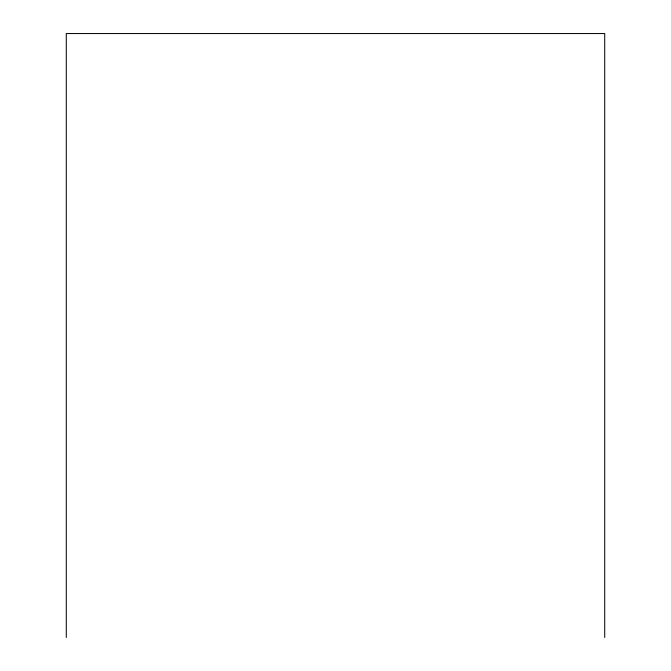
<?xml version="1.0" encoding="UTF-8"?>
<svg xmlns="http://www.w3.org/2000/svg" width="671" height="671" viewBox="0 0 671 671"><rect width="100%" height="100%" fill="white"/><g stroke="black" fill="none" stroke-linecap="round" stroke-linejoin="round"><path stroke-width="1.01" d="M604.714 637.45L604.714 33.55L66.286 33.55L66.286 637.45"/></g></svg>
